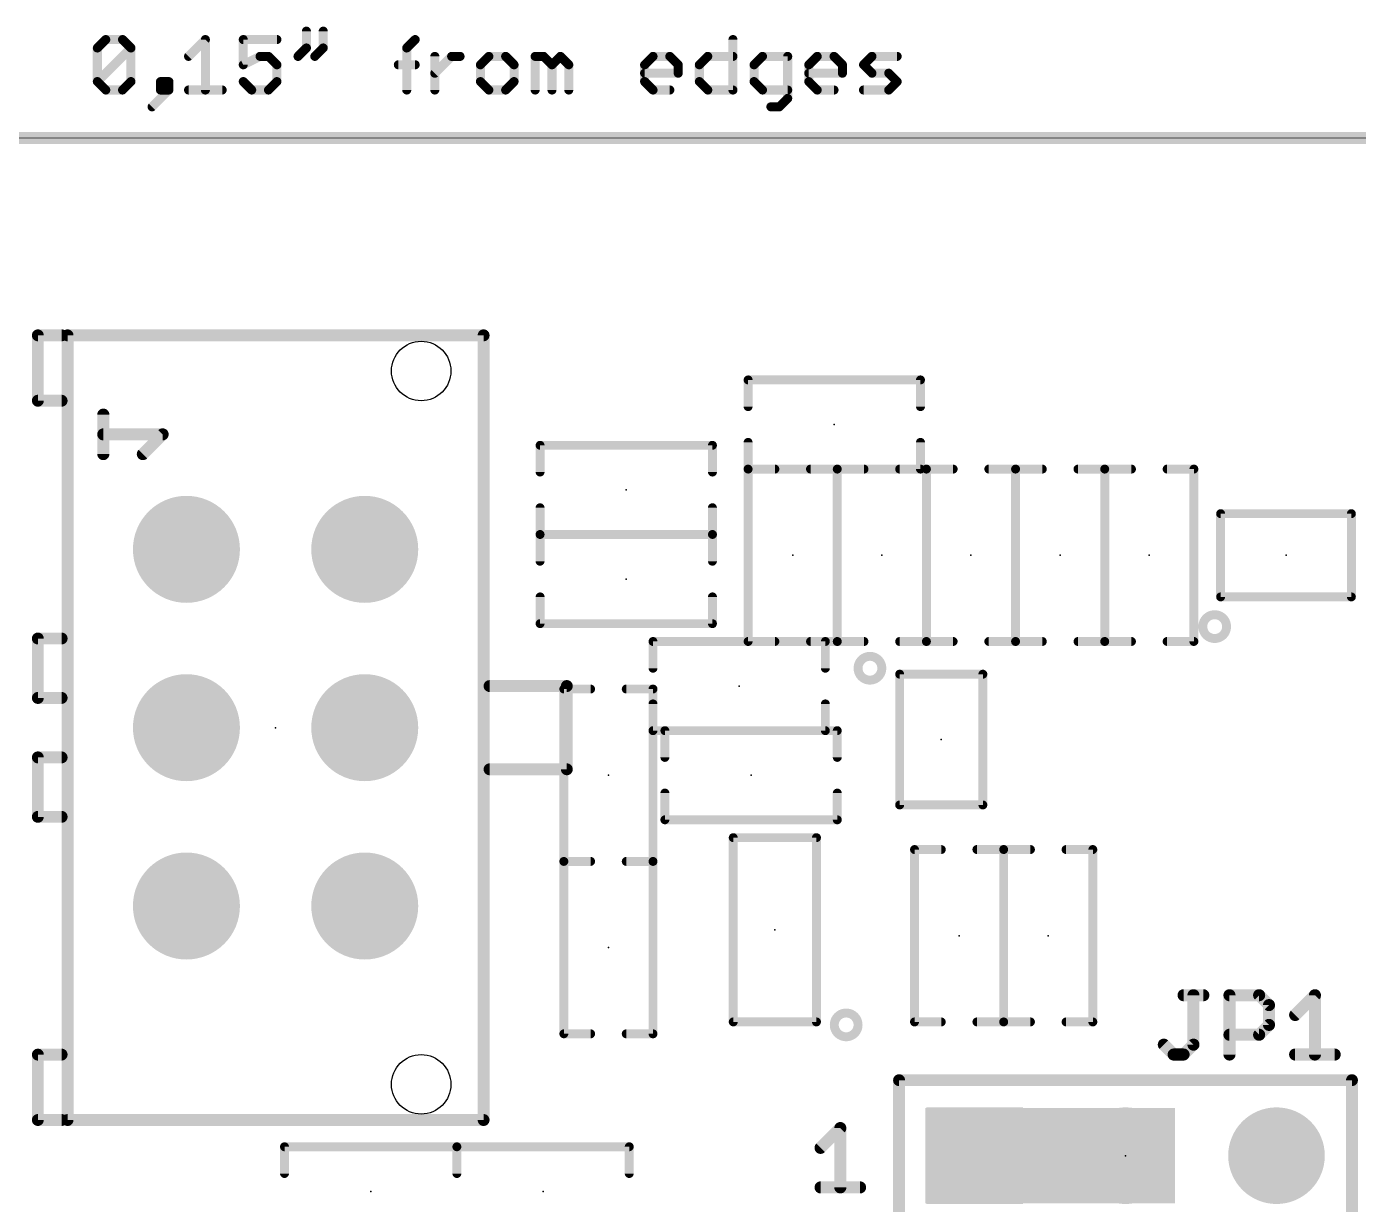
# Model space of a CAD drawing. Extents: x 0 to 89, y 0 to 124.
# Drawn here: x 54.21 to 76.62, y 103.98 to 123.79 of the extents above; entities that cross this region are included whole.
import ezdxf

# ---------------------------------------------------------------- set-up
doc = ezdxf.new("R2010")
doc.units = 0
for name, color, linetype in [('17', 82, 'CONTINUOUS'), ('20', 7, 'CONTINUOUS'), ('21', 253, 'CONTINUOUS'), ('22', 253, 'CONTINUOUS'), ('23', 7, 'CONTINUOUS'), ('24', 7, 'CONTINUOUS')]:
    doc.layers.add(name, color=color, linetype=linetype)

# ---------------------------------------------------------------- blocks, each defined once
blk = doc.blocks.new('ROUNDP')
at = {"const_width": 0.5}
blk.add_lwpolyline([(0, -0.25, 1), (0, 0.25, 1), (0, -0.25)], format="xyb", dxfattribs=at)
blk = doc.blocks.new('RECT')
blk.add_solid([(-0.5, -0.5), (0.5, -0.5), (-0.5, 0.5), (0.5, 0.5)])
blk = doc.blocks.new('SQUAREP')
blk.add_solid([(-0.5, -0.5), (0.5, -0.5), (-0.5, 0.5), (0.5, 0.5)])

msp = doc.modelspace()

# ---------------------------------------------------------------- linework, layer by layer
at = {"layer": '20', "const_width": 0.01}
msp.add_lwpolyline([(88.9, 121.92), (0, 121.92)], dxfattribs=at)
at = {"layer": '20'}
for centre in [(60.85, 118), (60.85, 106)]:
    msp.add_circle(centre, 0.5, dxfattribs=at)
at = {"layer": '21'}
for points, const_width in [([(58.9187, 123.7167), (58.9187, 123.4339)], 0.1524), ([(59.2015, 123.7167), (59.2015, 123.4339)], 0.1524), ([(55.4011, 123.4339), (55.5425, 123.5753)], 0.1524), ([(55.4011, 122.8683), (55.4011, 123.4339)], 0.1524), ([(55.4011, 122.8683), (55.9667, 123.4339)], 0.1524), ([(55.5425, 123.5753), (55.8253, 123.5753)], 0.1524), ([(55.8253, 123.5753), (55.9667, 123.4339)], 0.1524), ([(55.9667, 123.4339), (55.9667, 122.8683)], 0.1524), ([(56.9358, 123.2925), (57.2186, 123.5753)], 0.1524), ([(57.2186, 123.5753), (57.2186, 122.7269)], 0.1524), ([(58.4221, 123.5753), (57.8566, 123.5753)], 0.1524), ([(57.8566, 123.5753), (57.8566, 123.1511)], 0.1524), ([(58.9187, 123.4339), (58.7773, 123.2925)], 0.1524), ([(59.2015, 123.4339), (59.0601, 123.2925)], 0.1524), ([(60.6068, 123.4339), (60.7482, 123.5753)], 0.1524), ([(60.6068, 122.7269), (60.6068, 123.4339)], 0.1524), ([(66.0953, 123.5753), (66.0953, 122.7269)], 0.1524), ([(57.8566, 123.1511), (58.1393, 123.2925)], 0.1524), ([(58.1393, 123.2925), (58.2807, 123.2925)], 0.1524), ([(58.2807, 123.2925), (58.4221, 123.1511)], 0.1524), ([(61.0793, 122.7269), (61.0793, 123.2925)], 0.1524), ([(61.0793, 123.0097), (61.3621, 123.2925)], 0.1524), ([(61.3621, 123.2925), (61.5035, 123.2925)], 0.1524), ([(61.988, 123.2925), (61.8466, 123.1511)], 0.1524), ([(62.2708, 123.2925), (61.988, 123.2925)], 0.1524), ([(62.4122, 123.1511), (62.2708, 123.2925)], 0.1524), ([(62.7674, 122.7269), (62.7674, 123.2925)], 0.1524), ([(62.7674, 123.2925), (62.9088, 123.2925)], 0.1524), ([(62.9088, 123.2925), (63.0502, 123.1511)], 0.1524), ([(63.0502, 123.1511), (63.1916, 123.2925)], 0.1524), ([(63.1916, 123.2925), (63.333, 123.1511)], 0.1524), ([(64.609, 123.1511), (64.7504, 123.2925)], 0.1524), ([(64.7504, 123.2925), (65.0331, 123.2925)], 0.1524), ([(65.0331, 123.2925), (65.1745, 123.1511)], 0.1524), ([(65.5298, 123.1511), (65.6712, 123.2925)], 0.1524), ([(65.6712, 123.2925), (66.0953, 123.2925)], 0.1524), ([(66.5919, 123.2925), (66.4506, 123.1511)], 0.1524), ([(67.0161, 123.2925), (66.5919, 123.2925)], 0.1524), ([(67.0161, 122.5856), (67.0161, 123.2925)], 0.1524), ([(67.3713, 123.1511), (67.5127, 123.2925)], 0.1524), ([(67.5127, 123.2925), (67.7955, 123.2925)], 0.1524), ([(67.7955, 123.2925), (67.9369, 123.1511)], 0.1524), ([(68.2921, 123.1511), (68.4335, 123.2925)], 0.1524), ([(68.4335, 123.2925), (68.8577, 123.2925)], 0.1524), ([(58.4221, 123.1511), (58.4221, 122.8683)], 0.1524), ([(60.4655, 123.1511), (60.7482, 123.1511)], 0.1524), ([(61.8466, 123.1511), (61.8466, 122.8683)], 0.1524), ([(62.4122, 122.8683), (62.4122, 123.1511)], 0.1524), ([(63.0502, 123.1511), (63.0502, 122.7269)], 0.1524), ([(63.333, 123.1511), (63.333, 122.7269)], 0.1524), ([(64.609, 122.8683), (64.609, 123.1511)], 0.1524), ([(65.1745, 123.0097), (64.609, 123.0097)], 0.1524), ([(65.1745, 123.1511), (65.1745, 123.0097)], 0.1524), ([(65.5298, 122.8683), (65.5298, 123.1511)], 0.1524), ([(66.4506, 123.1511), (66.4506, 122.8683)], 0.1524), ([(67.3713, 122.8683), (67.3713, 123.1511)], 0.1524), ([(67.9369, 123.0097), (67.3713, 123.0097)], 0.1524), ([(67.9369, 123.1511), (67.9369, 123.0097)], 0.1524), ([(68.4335, 123.0097), (68.2921, 123.1511)], 0.1524), ([(68.7163, 123.0097), (68.4335, 123.0097)], 0.1524), ([(68.8577, 122.8683), (68.7163, 123.0097)], 0.1524), ([(55.5425, 122.7269), (55.4011, 122.8683)], 0.1524), ([(55.8253, 122.7269), (55.5425, 122.7269)], 0.1524), ([(55.9667, 122.8683), (55.8253, 122.7269)], 0.1524), ([(56.3219, 122.4442), (56.6047, 122.7269)], 0.1524), ([(56.6047, 122.8683), (56.4633, 122.8683)], 0.1524), ([(56.4633, 122.8683), (56.4633, 122.7269)], 0.1524), ([(56.4633, 122.7269), (56.6047, 122.7269)], 0.1524), ([(56.6047, 122.7269), (56.6047, 122.8683)], 0.1524), ([(56.9358, 122.7269), (57.5013, 122.7269)], 0.1524), ([(57.998, 122.7269), (57.8566, 122.8683)], 0.1524), ([(58.2807, 122.7269), (57.998, 122.7269)], 0.1524), ([(58.4221, 122.8683), (58.2807, 122.7269)], 0.1524), ([(61.8466, 122.8683), (61.988, 122.7269)], 0.1524), ([(61.988, 122.7269), (62.2708, 122.7269)], 0.1524), ([(62.2708, 122.7269), (62.4122, 122.8683)], 0.1524), ([(64.7504, 122.7269), (64.609, 122.8683)], 0.1524), ([(65.0331, 122.7269), (64.7504, 122.7269)], 0.1524), ([(65.6712, 122.7269), (65.5298, 122.8683)], 0.1524), ([(66.0953, 122.7269), (65.6712, 122.7269)], 0.1524), ([(66.4506, 122.8683), (66.5919, 122.7269)], 0.1524), ([(66.5919, 122.7269), (67.0161, 122.7269)], 0.1524), ([(67.5127, 122.7269), (67.3713, 122.8683)], 0.1524), ([(67.7955, 122.7269), (67.5127, 122.7269)], 0.1524), ([(68.2921, 122.7269), (68.7163, 122.7269)], 0.1524), ([(68.7163, 122.7269), (68.8577, 122.8683)], 0.1524), ([(66.8747, 122.4442), (67.0161, 122.5856)], 0.1524), ([(66.7333, 122.4442), (66.8747, 122.4442)], 0.1524), ([(88.9, 121.92), (0, 121.92)], 0.2), ([(66.35, 117.4), (66.35, 117.85)], 0.15), ([(66.35, 117.85), (69.25, 117.85)], 0.15), ([(69.25, 117.85), (69.25, 117.4)], 0.15), ([(62.85, 116.3), (62.85, 116.75)], 0.15), ([(62.85, 116.75), (65.75, 116.75)], 0.15), ([(65.75, 116.75), (65.75, 116.3)], 0.15), ([(66.35, 116.35), (66.35, 116.8)], 0.15), ([(69.25, 116.8), (69.25, 116.35)], 0.15), ([(66.35, 113.45), (66.35, 116.35)], 0.15), ([(66.35, 116.35), (66.8, 116.35)], 0.15), ([(69.25, 116.35), (66.35, 116.35)], 0.15), ([(67.4, 116.35), (67.85, 116.35)], 0.15), ([(67.85, 113.45), (67.85, 116.35)], 0.15), ([(67.85, 116.35), (68.3, 116.35)], 0.15), ([(67.85, 116.35), (67.85, 113.45)], 0.15), ([(68.9, 116.35), (69.35, 116.35)], 0.15), ([(69.35, 116.35), (69.35, 113.45)], 0.15), ([(69.35, 113.45), (69.35, 116.35)], 0.15), ([(69.35, 116.35), (69.8, 116.35)], 0.15), ([(70.4, 116.35), (70.85, 116.35)], 0.15), ([(70.85, 116.35), (70.85, 113.45)], 0.15), ([(70.85, 113.45), (70.85, 116.35)], 0.15), ([(70.85, 116.35), (71.3, 116.35)], 0.15), ([(71.9, 116.35), (72.35, 116.35)], 0.15), ([(72.35, 116.35), (72.35, 113.45)], 0.15), ([(72.35, 113.45), (72.35, 116.35)], 0.15), ([(72.35, 116.35), (72.8, 116.35)], 0.15), ([(73.4, 116.35), (73.85, 116.35)], 0.15), ([(73.85, 116.35), (73.85, 113.45)], 0.15), ([(62.85, 115.25), (62.85, 115.7)], 0.15), ([(65.75, 115.7), (65.75, 115.25)], 0.15), ([(74.3, 114.2), (74.3, 115.6)], 0.15), ([(74.3, 115.6), (76.5, 115.6)], 0.15), ([(76.5, 115.6), (76.5, 114.2)], 0.15), ([(62.85, 114.8), (62.85, 115.25)], 0.15), ([(62.85, 115.25), (65.75, 115.25)], 0.15), ([(65.75, 115.25), (62.85, 115.25)], 0.15), ([(65.75, 115.25), (65.75, 114.8)], 0.15), ([(62.85, 113.75), (62.85, 114.2)], 0.15), ([(65.75, 114.2), (65.75, 113.75)], 0.15), ([(76.5, 114.2), (74.3, 114.2)], 0.15), ([(65.75, 113.75), (62.85, 113.75)], 0.15), ([(64.75, 113), (64.75, 113.45)], 0.15), ([(64.75, 113.45), (67.65, 113.45)], 0.15), ([(66.8, 113.45), (66.35, 113.45)], 0.15), ([(67.85, 113.45), (67.4, 113.45)], 0.15), ([(67.65, 113.45), (67.65, 113)], 0.15), ([(68.3, 113.45), (67.85, 113.45)], 0.15), ([(69.35, 113.45), (68.9, 113.45)], 0.15), ([(69.8, 113.45), (69.35, 113.45)], 0.15), ([(70.85, 113.45), (70.4, 113.45)], 0.15), ([(71.3, 113.45), (70.85, 113.45)], 0.15), ([(72.35, 113.45), (71.9, 113.45)], 0.15), ([(72.8, 113.45), (72.35, 113.45)], 0.15), ([(73.85, 113.45), (73.4, 113.45)], 0.15), ([(68.9, 110.7), (68.9, 112.9)], 0.15), ([(68.9, 112.9), (70.3, 112.9)], 0.15), ([(70.3, 112.9), (70.3, 110.7)], 0.15), ([(63.25, 109.75), (63.25, 112.65)], 0.15), ([(63.25, 112.65), (63.7, 112.65)], 0.15), ([(64.3, 112.65), (64.75, 112.65)], 0.15), ([(64.75, 112.65), (64.75, 109.75)], 0.15), ([(64.75, 111.95), (64.75, 112.4)], 0.15), ([(67.65, 112.4), (67.65, 111.95)], 0.15), ([(67.65, 111.95), (64.75, 111.95)], 0.15), ([(64.95, 111.5), (64.95, 111.95)], 0.15), ([(64.95, 111.95), (67.85, 111.95)], 0.15), ([(67.85, 111.95), (67.85, 111.5)], 0.15), ([(64.95, 110.45), (64.95, 110.9)], 0.15), ([(67.85, 110.9), (67.85, 110.45)], 0.15), ([(70.3, 110.7), (68.9, 110.7)], 0.15), ([(67.85, 110.45), (64.95, 110.45)], 0.15), ([(66.1, 107.05), (66.1, 110.15)], 0.15), ([(66.1, 110.15), (67.5, 110.15)], 0.15), ([(67.5, 110.15), (67.5, 107.05)], 0.15), ([(69.15, 107.05), (69.15, 109.95)], 0.15), ([(69.15, 109.95), (69.6, 109.95)], 0.15), ([(70.2, 109.95), (70.65, 109.95)], 0.15), ([(70.65, 107.05), (70.65, 109.95)], 0.15), ([(70.65, 109.95), (71.1, 109.95)], 0.15), ([(70.65, 109.95), (70.65, 107.05)], 0.15), ([(71.7, 109.95), (72.15, 109.95)], 0.15), ([(72.15, 109.95), (72.15, 107.05)], 0.15), ([(63.7, 109.75), (63.25, 109.75)], 0.15), ([(63.25, 106.85), (63.25, 109.75)], 0.15), ([(63.25, 109.75), (63.7, 109.75)], 0.15), ([(64.75, 109.75), (64.3, 109.75)], 0.15), ([(64.3, 109.75), (64.75, 109.75)], 0.15), ([(64.75, 109.75), (64.75, 106.85)], 0.15), ([(73.6767, 107.4993), (74.0093, 107.4993)], 0.2032), ([(73.843, 106.6679), (73.843, 107.4993)], 0.2032), ([(74.4491, 106.5016), (74.4491, 107.4993)], 0.2032), ([(74.4491, 107.4993), (74.948, 107.4993)], 0.2032), ([(74.948, 107.4993), (75.1142, 107.333)], 0.2032), ([(75.5541, 107.1667), (75.8866, 107.4993)], 0.2032), ([(75.8866, 107.4993), (75.8866, 106.5016)], 0.2032), ([(75.1142, 107.333), (75.1142, 107.0004)], 0.2032), ([(67.5, 107.05), (66.1, 107.05)], 0.15), ([(69.6, 107.05), (69.15, 107.05)], 0.15), ([(70.65, 107.05), (70.2, 107.05)], 0.15), ([(71.1, 107.05), (70.65, 107.05)], 0.15), ([(72.15, 107.05), (71.7, 107.05)], 0.15), ([(75.1142, 107.0004), (74.948, 106.8342)], 0.2032), ([(63.7, 106.85), (63.25, 106.85)], 0.15), ([(64.75, 106.85), (64.3, 106.85)], 0.15), ([(74.948, 106.8342), (74.4491, 106.8342)], 0.2032), ([(73.3442, 106.6679), (73.5105, 106.5016)], 0.2032), ([(73.6767, 106.5016), (73.843, 106.6679)], 0.2032), ([(73.5105, 106.5016), (73.6767, 106.5016)], 0.2032), ([(75.5541, 106.5016), (76.2192, 106.5016)], 0.2032), ([(68.89, 106.07), (76.51, 106.07)], 0.2), ([(68.89, 103.53), (68.89, 106.07)], 0.2), ([(76.51, 106.07), (76.51, 103.53)], 0.2), ([(67.5692, 104.9317), (67.9017, 105.2643)], 0.2032), ([(67.9017, 105.2643), (67.9017, 104.2666)], 0.2032), ([(58.55, 104.5), (58.55, 104.95)], 0.15), ([(58.55, 104.95), (61.45, 104.95)], 0.15), ([(61.45, 104.95), (61.45, 104.5)], 0.15), ([(61.45, 104.5), (61.45, 104.95)], 0.15), ([(61.45, 104.95), (64.35, 104.95)], 0.15), ([(64.35, 104.95), (64.35, 104.5)], 0.15), ([(67.5692, 104.2666), (68.2343, 104.2666)], 0.2032)]:
    msp.add_lwpolyline(points, dxfattribs=dict(at, const_width=const_width))
for points, const_width in [([(58.9568, 123.7167, 1), (58.8806, 123.7167)], 0.0762), ([(59.2396, 123.7167, 1), (59.1634, 123.7167)], 0.0762), ([(55.4392, 123.4339, 1), (55.363, 123.4339)], 0.0762), ([(55.3742, 123.4608, 1), (55.4281, 123.4069)], 0.0762), ([(55.5425, 123.6134, 1), (55.5425, 123.5372)], 0.0762), ([(55.5695, 123.5483, 1), (55.5156, 123.6022)], 0.0762), ([(55.8522, 123.6022, 1), (55.7984, 123.5483)], 0.0762), ([(55.8253, 123.5372, 1), (55.8253, 123.6134)], 0.0762), ([(56.0048, 123.4339, 1), (55.9286, 123.4339)], 0.0762), ([(55.9936, 123.4069, 1), (55.9397, 123.4608)], 0.0762), ([(55.9397, 123.4069, 1), (55.9936, 123.4608)], 0.0762), ([(57.2567, 123.5753, 1), (57.1805, 123.5753)], 0.0762), ([(57.2455, 123.5483, 1), (57.1916, 123.6022)], 0.0762), ([(57.8566, 123.6134, 1), (57.8566, 123.5372)], 0.0762), ([(57.8947, 123.5753, 1), (57.8185, 123.5753)], 0.0762), ([(58.4221, 123.5372, 1), (58.4221, 123.6134)], 0.0762), ([(58.8806, 123.4339, 1), (58.9568, 123.4339)], 0.0762), ([(58.9457, 123.4069, 1), (58.8918, 123.4608)], 0.0762), ([(59.1634, 123.4339, 1), (59.2396, 123.4339)], 0.0762), ([(59.2285, 123.4069, 1), (59.1746, 123.4608)], 0.0762), ([(60.6449, 123.4339, 1), (60.5687, 123.4339)], 0.0762), ([(60.5799, 123.4608, 1), (60.6338, 123.4069)], 0.0762), ([(60.7752, 123.5483, 1), (60.7213, 123.6022)], 0.0762), ([(66.1334, 123.5753, 1), (66.0572, 123.5753)], 0.0762), ([(56.9088, 123.3194, 1), (56.9627, 123.2655)], 0.0762), ([(58.1393, 123.3306, 1), (58.1393, 123.2544)], 0.0762), ([(58.1564, 123.2584, 1), (58.1223, 123.3266)], 0.0762), ([(58.3077, 123.3194, 1), (58.2538, 123.2655)], 0.0762), ([(58.2807, 123.2544, 1), (58.2807, 123.3306)], 0.0762), ([(58.7504, 123.3194, 1), (58.8043, 123.2655)], 0.0762), ([(59.0332, 123.3194, 1), (59.0871, 123.2655)], 0.0762), ([(61.1174, 123.2925, 1), (61.0412, 123.2925)], 0.0762), ([(61.3621, 123.3306, 1), (61.3621, 123.2544)], 0.0762), ([(61.389, 123.2655, 1), (61.3351, 123.3194)], 0.0762), ([(61.5035, 123.2544, 1), (61.5035, 123.3306)], 0.0762), ([(61.988, 123.3306, 1), (61.988, 123.2544)], 0.0762), ([(62.015, 123.2655, 1), (61.9611, 123.3194)], 0.0762), ([(62.2977, 123.3194, 1), (62.2439, 123.2655)], 0.0762), ([(62.2708, 123.2544, 1), (62.2708, 123.3306)], 0.0762), ([(62.8055, 123.2925, 1), (62.7293, 123.2925)], 0.0762), ([(62.7674, 123.3306, 1), (62.7674, 123.2544)], 0.0762), ([(62.9357, 123.3194, 1), (62.8819, 123.2655)], 0.0762), ([(62.9088, 123.2544, 1), (62.9088, 123.3306)], 0.0762), ([(63.2185, 123.3194, 1), (63.1646, 123.2655)], 0.0762), ([(63.2185, 123.2655, 1), (63.1646, 123.3194)], 0.0762), ([(64.7504, 123.3306, 1), (64.7504, 123.2544)], 0.0762), ([(64.7773, 123.2655, 1), (64.7234, 123.3194)], 0.0762), ([(65.0601, 123.3194, 1), (65.0062, 123.2655)], 0.0762), ([(65.0331, 123.2544, 1), (65.0331, 123.3306)], 0.0762), ([(65.6712, 123.3306, 1), (65.6712, 123.2544)], 0.0762), ([(65.6981, 123.2655, 1), (65.6442, 123.3194)], 0.0762), ([(66.0953, 123.2544, 1), (66.0953, 123.3306)], 0.0762), ([(66.5919, 123.3306, 1), (66.5919, 123.2544)], 0.0762), ([(66.6189, 123.2655, 1), (66.565, 123.3194)], 0.0762), ([(67.0542, 123.2925, 1), (66.978, 123.2925)], 0.0762), ([(67.0161, 123.2544, 1), (67.0161, 123.3306)], 0.0762), ([(67.5127, 123.3306, 1), (67.5127, 123.2544)], 0.0762), ([(67.5397, 123.2655, 1), (67.4858, 123.3194)], 0.0762), ([(67.8224, 123.3194, 1), (67.7686, 123.2655)], 0.0762), ([(67.7955, 123.2544, 1), (67.7955, 123.3306)], 0.0762), ([(68.4335, 123.3306, 1), (68.4335, 123.2544)], 0.0762), ([(68.4605, 123.2655, 1), (68.4066, 123.3194)], 0.0762), ([(68.8577, 123.2544, 1), (68.8577, 123.3306)], 0.0762), ([(57.8395, 123.1852, 1), (57.8736, 123.117)], 0.0762), ([(57.8185, 123.1511, 1), (57.8947, 123.1511)], 0.0762), ([(58.4602, 123.1511, 1), (58.384, 123.1511)], 0.0762), ([(58.3952, 123.1242, 1), (58.4491, 123.178)], 0.0762), ([(60.4655, 123.1892, 1), (60.4655, 123.113)], 0.0762), ([(60.7482, 123.113, 1), (60.7482, 123.1892)], 0.0762), ([(61.0524, 123.0367, 1), (61.1063, 122.9828)], 0.0762), ([(61.8847, 123.1511, 1), (61.8085, 123.1511)], 0.0762), ([(61.8197, 123.178, 1), (61.8736, 123.1242)], 0.0762), ([(62.4503, 123.1511, 1), (62.3741, 123.1511)], 0.0762), ([(62.3852, 123.1242, 1), (62.4391, 123.178)], 0.0762), ([(63.0883, 123.1511, 1), (63.0121, 123.1511)], 0.0762), ([(63.0232, 123.178, 1), (63.0771, 123.1242)], 0.0762), ([(63.0232, 123.1242, 1), (63.0771, 123.178)], 0.0762), ([(63.3711, 123.1511, 1), (63.2949, 123.1511)], 0.0762), ([(63.306, 123.1242, 1), (63.3599, 123.178)], 0.0762), ([(64.6471, 123.1511, 1), (64.5709, 123.1511)], 0.0762), ([(64.582, 123.178, 1), (64.6359, 123.1242)], 0.0762), ([(64.609, 123.0478, 1), (64.609, 122.9716)], 0.0762), ([(65.2126, 123.1511, 1), (65.1364, 123.1511)], 0.0762), ([(65.1364, 123.0097, 1), (65.2126, 123.0097)], 0.0762), ([(65.1476, 123.1242, 1), (65.2015, 123.178)], 0.0762), ([(65.1745, 122.9716, 1), (65.1745, 123.0478)], 0.0762), ([(65.5679, 123.1511, 1), (65.4917, 123.1511)], 0.0762), ([(65.5028, 123.178, 1), (65.5567, 123.1242)], 0.0762), ([(66.4887, 123.1511, 1), (66.4125, 123.1511)], 0.0762), ([(66.4236, 123.178, 1), (66.4775, 123.1242)], 0.0762), ([(67.4094, 123.1511, 1), (67.3332, 123.1511)], 0.0762), ([(67.3713, 123.0478, 1), (67.3713, 122.9716)], 0.0762), ([(67.3444, 123.178, 1), (67.3983, 123.1242)], 0.0762), ([(67.975, 123.1511, 1), (67.8988, 123.1511)], 0.0762), ([(67.8988, 123.0097, 1), (67.975, 123.0097)], 0.0762), ([(67.9099, 123.1242, 1), (67.9638, 123.178)], 0.0762), ([(67.9369, 122.9716, 1), (67.9369, 123.0478)], 0.0762), ([(68.3191, 123.178, 1), (68.2652, 123.1242)], 0.0762), ([(68.2652, 123.178, 1), (68.3191, 123.1242)], 0.0762), ([(68.4335, 123.0478, 1), (68.4335, 122.9716)], 0.0762), ([(68.4066, 122.9828, 1), (68.4605, 123.0367)], 0.0762), ([(68.7432, 123.0367, 1), (68.6893, 122.9828)], 0.0762), ([(68.7163, 122.9716, 1), (68.7163, 123.0478)], 0.0762), ([(55.4281, 122.8953, 1), (55.3742, 122.8414)], 0.0762), ([(55.3742, 122.8953, 1), (55.4281, 122.8414)], 0.0762), ([(55.363, 122.8683, 1), (55.4392, 122.8683)], 0.0762), ([(55.5425, 122.765, 1), (55.5425, 122.6888)], 0.0762), ([(55.5156, 122.7, 1), (55.5695, 122.7539)], 0.0762), ([(55.7984, 122.7539, 1), (55.8522, 122.7)], 0.0762), ([(55.8253, 122.6888, 1), (55.8253, 122.765)], 0.0762), ([(55.9286, 122.8683, 1), (56.0048, 122.8683)], 0.0762), ([(55.9936, 122.8414, 1), (55.9397, 122.8953)], 0.0762), ([(56.4633, 122.9064, 1), (56.4633, 122.8302)], 0.0762), ([(56.5014, 122.8683, 1), (56.4252, 122.8683)], 0.0762), ([(56.4633, 122.765, 1), (56.4633, 122.6888)], 0.0762), ([(56.6428, 122.8683, 1), (56.5666, 122.8683)], 0.0762), ([(56.6316, 122.7, 1), (56.5778, 122.7539)], 0.0762), ([(56.6047, 122.8302, 1), (56.6047, 122.9064)], 0.0762), ([(56.6047, 122.6888, 1), (56.6047, 122.765)], 0.0762), ([(56.9358, 122.765, 1), (56.9358, 122.6888)], 0.0762), ([(57.5013, 122.6888, 1), (57.5013, 122.765)], 0.0762), ([(57.8835, 122.8953, 1), (57.8296, 122.8414)], 0.0762), ([(57.998, 122.765, 1), (57.998, 122.6888)], 0.0762), ([(57.971, 122.7, 1), (58.0249, 122.7539)], 0.0762), ([(58.2538, 122.7539, 1), (58.3077, 122.7)], 0.0762), ([(58.2807, 122.6888, 1), (58.2807, 122.765)], 0.0762), ([(58.384, 122.8683, 1), (58.4602, 122.8683)], 0.0762), ([(58.4491, 122.8414, 1), (58.3952, 122.8953)], 0.0762), ([(61.8736, 122.8953, 1), (61.8197, 122.8414)], 0.0762), ([(61.8085, 122.8683, 1), (61.8847, 122.8683)], 0.0762), ([(61.988, 122.765, 1), (61.988, 122.6888)], 0.0762), ([(61.9611, 122.7, 1), (62.015, 122.7539)], 0.0762), ([(62.2439, 122.7539, 1), (62.2977, 122.7)], 0.0762), ([(62.2708, 122.6888, 1), (62.2708, 122.765)], 0.0762), ([(62.3741, 122.8683, 1), (62.4503, 122.8683)], 0.0762), ([(62.4391, 122.8414, 1), (62.3852, 122.8953)], 0.0762), ([(64.6359, 122.8953, 1), (64.582, 122.8414)], 0.0762), ([(64.5709, 122.8683, 1), (64.6471, 122.8683)], 0.0762), ([(64.7504, 122.765, 1), (64.7504, 122.6888)], 0.0762), ([(64.7234, 122.7, 1), (64.7773, 122.7539)], 0.0762), ([(65.0331, 122.6888, 1), (65.0331, 122.765)], 0.0762), ([(65.5567, 122.8953, 1), (65.5028, 122.8414)], 0.0762), ([(65.4917, 122.8683, 1), (65.5679, 122.8683)], 0.0762), ([(65.6712, 122.765, 1), (65.6712, 122.6888)], 0.0762), ([(65.6442, 122.7, 1), (65.6981, 122.7539)], 0.0762), ([(66.0953, 122.6888, 1), (66.0953, 122.765)], 0.0762), ([(66.4775, 122.8953, 1), (66.4236, 122.8414)], 0.0762), ([(66.4125, 122.8683, 1), (66.4887, 122.8683)], 0.0762), ([(66.5919, 122.765, 1), (66.5919, 122.6888)], 0.0762), ([(66.565, 122.7, 1), (66.6189, 122.7539)], 0.0762), ([(67.0161, 122.6888, 1), (67.0161, 122.765)], 0.0762), ([(67.3983, 122.8953, 1), (67.3444, 122.8414)], 0.0762), ([(67.3332, 122.8683, 1), (67.4094, 122.8683)], 0.0762), ([(67.5127, 122.765, 1), (67.5127, 122.6888)], 0.0762), ([(67.4858, 122.7, 1), (67.5397, 122.7539)], 0.0762), ([(67.7955, 122.6888, 1), (67.7955, 122.765)], 0.0762), ([(68.2921, 122.765, 1), (68.2921, 122.6888)], 0.0762), ([(68.6893, 122.7539, 1), (68.7432, 122.7)], 0.0762), ([(68.7163, 122.6888, 1), (68.7163, 122.765)], 0.0762), ([(68.8846, 122.8414, 1), (68.8307, 122.8953)], 0.0762), ([(68.8307, 122.8414, 1), (68.8846, 122.8953)], 0.0762), ([(56.4252, 122.7269, 1), (56.5014, 122.7269)], 0.0762), ([(56.5666, 122.7269, 1), (56.6428, 122.7269)], 0.0762), ([(57.1805, 122.7269, 1), (57.2567, 122.7269)], 0.0762), ([(60.5687, 122.7269, 1), (60.6449, 122.7269)], 0.0762), ([(61.0412, 122.7269, 1), (61.1174, 122.7269)], 0.0762), ([(62.7293, 122.7269, 1), (62.8055, 122.7269)], 0.0762), ([(63.0121, 122.7269, 1), (63.0883, 122.7269)], 0.0762), ([(63.2949, 122.7269, 1), (63.3711, 122.7269)], 0.0762), ([(66.0572, 122.7269, 1), (66.1334, 122.7269)], 0.0762), ([(66.978, 122.5856, 1), (67.0542, 122.5856)], 0.0762), ([(67.043, 122.5586, 1), (66.9892, 122.6125)], 0.0762), ([(56.295, 122.4711, 1), (56.3489, 122.4172)], 0.0762), ([(66.7333, 122.4823, 1), (66.7333, 122.4061)], 0.0762), ([(66.8478, 122.4711, 1), (66.9017, 122.4172)], 0.0762), ([(66.8747, 122.4061, 1), (66.8747, 122.4823)], 0.0762), ([(66.3875, 117.85, 1), (66.3125, 117.85)], 0.075), ([(66.35, 117.8875, 1), (66.35, 117.8125)], 0.075), ([(69.2875, 117.85, 1), (69.2125, 117.85)], 0.075), ([(69.25, 117.8125, 1), (69.25, 117.8875)], 0.075), ([(66.3125, 117.4, 1), (66.3875, 117.4)], 0.075), ([(69.2125, 117.4, 1), (69.2875, 117.4)], 0.075), ([(62.8875, 116.75, 1), (62.8125, 116.75)], 0.075), ([(62.85, 116.7875, 1), (62.85, 116.7125)], 0.075), ([(65.7875, 116.75, 1), (65.7125, 116.75)], 0.075), ([(65.75, 116.7125, 1), (65.75, 116.7875)], 0.075), ([(66.3875, 116.8, 1), (66.3125, 116.8)], 0.075), ([(69.2875, 116.8, 1), (69.2125, 116.8)], 0.075), ([(62.8125, 116.3, 1), (62.8875, 116.3)], 0.075), ([(65.7125, 116.3, 1), (65.7875, 116.3)], 0.075), ([(66.3875, 116.35, 1), (66.3125, 116.35)], 0.075), ([(66.35, 116.3875, 1), (66.35, 116.3125)], 0.075), ([(66.35, 116.3875, 1), (66.35, 116.3125)], 0.075), ([(66.3125, 116.35, 1), (66.3875, 116.35)], 0.075), ([(66.8, 116.3125, 1), (66.8, 116.3875)], 0.075), ([(67.4, 116.3875, 1), (67.4, 116.3125)], 0.075), ([(67.8875, 116.35, 1), (67.8125, 116.35)], 0.075), ([(67.85, 116.3875, 1), (67.85, 116.3125)], 0.075), ([(67.8875, 116.35, 1), (67.8125, 116.35)], 0.075), ([(67.85, 116.3125, 1), (67.85, 116.3875)], 0.075), ([(68.3, 116.3125, 1), (68.3, 116.3875)], 0.075), ([(68.9, 116.3875, 1), (68.9, 116.3125)], 0.075), ([(69.2125, 116.35, 1), (69.2875, 116.35)], 0.075), ([(69.25, 116.3125, 1), (69.25, 116.3875)], 0.075), ([(69.3875, 116.35, 1), (69.3125, 116.35)], 0.075), ([(69.3875, 116.35, 1), (69.3125, 116.35)], 0.075), ([(69.35, 116.3875, 1), (69.35, 116.3125)], 0.075), ([(69.35, 116.3125, 1), (69.35, 116.3875)], 0.075), ([(69.8, 116.3125, 1), (69.8, 116.3875)], 0.075), ([(70.4, 116.3875, 1), (70.4, 116.3125)], 0.075), ([(70.8875, 116.35, 1), (70.8125, 116.35)], 0.075), ([(70.8875, 116.35, 1), (70.8125, 116.35)], 0.075), ([(70.85, 116.3875, 1), (70.85, 116.3125)], 0.075), ([(70.85, 116.3125, 1), (70.85, 116.3875)], 0.075), ([(71.3, 116.3125, 1), (71.3, 116.3875)], 0.075), ([(71.9, 116.3875, 1), (71.9, 116.3125)], 0.075), ([(72.3875, 116.35, 1), (72.3125, 116.35)], 0.075), ([(72.3875, 116.35, 1), (72.3125, 116.35)], 0.075), ([(72.35, 116.3875, 1), (72.35, 116.3125)], 0.075), ([(72.35, 116.3125, 1), (72.35, 116.3875)], 0.075), ([(72.8, 116.3125, 1), (72.8, 116.3875)], 0.075), ([(73.4, 116.3875, 1), (73.4, 116.3125)], 0.075), ([(73.8875, 116.35, 1), (73.8125, 116.35)], 0.075), ([(73.85, 116.3125, 1), (73.85, 116.3875)], 0.075), ([(62.8875, 115.7, 1), (62.8125, 115.7)], 0.075), ([(65.7875, 115.7, 1), (65.7125, 115.7)], 0.075), ([(74.3375, 115.6, 1), (74.2625, 115.6)], 0.075), ([(74.3, 115.6375, 1), (74.3, 115.5625)], 0.075), ([(76.5375, 115.6, 1), (76.4625, 115.6)], 0.075), ([(76.5, 115.5625, 1), (76.5, 115.6375)], 0.075), ([(62.8875, 115.25, 1), (62.8125, 115.25)], 0.075), ([(62.85, 115.2875, 1), (62.85, 115.2125)], 0.075), ([(62.85, 115.2875, 1), (62.85, 115.2125)], 0.075), ([(62.8125, 115.25, 1), (62.8875, 115.25)], 0.075), ([(65.7875, 115.25, 1), (65.7125, 115.25)], 0.075), ([(65.7125, 115.25, 1), (65.7875, 115.25)], 0.075), ([(65.75, 115.2125, 1), (65.75, 115.2875)], 0.075), ([(65.75, 115.2125, 1), (65.75, 115.2875)], 0.075), ([(62.8125, 114.8, 1), (62.8875, 114.8)], 0.075), ([(65.7125, 114.8, 1), (65.7875, 114.8)], 0.075), ([(62.8875, 114.2, 1), (62.8125, 114.2)], 0.075), ([(65.7875, 114.2, 1), (65.7125, 114.2)], 0.075), ([(74.3, 114.2375, 1), (74.3, 114.1625)], 0.075), ([(76.5, 114.1625, 1), (76.5, 114.2375)], 0.075), ([(74.2625, 114.2, 1), (74.3375, 114.2)], 0.075), ([(76.4625, 114.2, 1), (76.5375, 114.2)], 0.075), ([(62.85, 113.7875, 1), (62.85, 113.7125)], 0.075), ([(65.75, 113.7125, 1), (65.75, 113.7875)], 0.075), ([(74.2, 113.5, 1), (74.2, 113.9, 1), (74.2, 113.5)], 0.15), ([(62.8125, 113.75, 1), (62.8875, 113.75)], 0.075), ([(65.7125, 113.75, 1), (65.7875, 113.75)], 0.075), ([(64.7875, 113.45, 1), (64.7125, 113.45)], 0.075), ([(64.75, 113.4875, 1), (64.75, 113.4125)], 0.075), ([(66.35, 113.4875, 1), (66.35, 113.4125)], 0.075), ([(66.3125, 113.45, 1), (66.3875, 113.45)], 0.075), ([(66.8, 113.4125, 1), (66.8, 113.4875)], 0.075), ([(67.4, 113.4875, 1), (67.4, 113.4125)], 0.075), ([(67.6875, 113.45, 1), (67.6125, 113.45)], 0.075), ([(67.65, 113.4125, 1), (67.65, 113.4875)], 0.075), ([(67.85, 113.4875, 1), (67.85, 113.4125)], 0.075), ([(67.8125, 113.45, 1), (67.8875, 113.45)], 0.075), ([(67.8125, 113.45, 1), (67.8875, 113.45)], 0.075), ([(67.85, 113.4125, 1), (67.85, 113.4875)], 0.075), ([(68.3, 113.4125, 1), (68.3, 113.4875)], 0.075), ([(68.9, 113.4875, 1), (68.9, 113.4125)], 0.075), ([(69.35, 113.4875, 1), (69.35, 113.4125)], 0.075), ([(69.3125, 113.45, 1), (69.3875, 113.45)], 0.075), ([(69.3125, 113.45, 1), (69.3875, 113.45)], 0.075), ([(69.35, 113.4125, 1), (69.35, 113.4875)], 0.075), ([(69.8, 113.4125, 1), (69.8, 113.4875)], 0.075), ([(70.4, 113.4875, 1), (70.4, 113.4125)], 0.075), ([(70.85, 113.4875, 1), (70.85, 113.4125)], 0.075), ([(70.8125, 113.45, 1), (70.8875, 113.45)], 0.075), ([(70.8125, 113.45, 1), (70.8875, 113.45)], 0.075), ([(70.85, 113.4125, 1), (70.85, 113.4875)], 0.075), ([(71.3, 113.4125, 1), (71.3, 113.4875)], 0.075), ([(71.9, 113.4875, 1), (71.9, 113.4125)], 0.075), ([(72.35, 113.4875, 1), (72.35, 113.4125)], 0.075), ([(72.3125, 113.45, 1), (72.3875, 113.45)], 0.075), ([(72.3125, 113.45, 1), (72.3875, 113.45)], 0.075), ([(72.35, 113.4125, 1), (72.35, 113.4875)], 0.075), ([(72.8, 113.4125, 1), (72.8, 113.4875)], 0.075), ([(73.4, 113.4875, 1), (73.4, 113.4125)], 0.075), ([(73.8125, 113.45, 1), (73.8875, 113.45)], 0.075), ([(73.85, 113.4125, 1), (73.85, 113.4875)], 0.075), ([(68.4, 112.8, 1), (68.4, 113.2, 1), (68.4, 112.8)], 0.15), ([(64.7125, 113, 1), (64.7875, 113)], 0.075), ([(67.6125, 113, 1), (67.6875, 113)], 0.075), ([(68.9375, 112.9, 1), (68.8625, 112.9)], 0.075), ([(68.9, 112.9375, 1), (68.9, 112.8625)], 0.075), ([(70.3375, 112.9, 1), (70.2625, 112.9)], 0.075), ([(70.3, 112.8625, 1), (70.3, 112.9375)], 0.075), ([(63.2875, 112.65, 1), (63.2125, 112.65)], 0.075), ([(63.25, 112.6875, 1), (63.25, 112.6125)], 0.075), ([(63.7, 112.6125, 1), (63.7, 112.6875)], 0.075), ([(64.3, 112.6875, 1), (64.3, 112.6125)], 0.075), ([(64.7875, 112.65, 1), (64.7125, 112.65)], 0.075), ([(64.75, 112.6125, 1), (64.75, 112.6875)], 0.075), ([(64.7875, 112.4, 1), (64.7125, 112.4)], 0.075), ([(67.6875, 112.4, 1), (67.6125, 112.4)], 0.075), ([(64.75, 111.9875, 1), (64.75, 111.9125)], 0.075), ([(64.7125, 111.95, 1), (64.7875, 111.95)], 0.075), ([(64.9875, 111.95, 1), (64.9125, 111.95)], 0.075), ([(64.95, 111.9875, 1), (64.95, 111.9125)], 0.075), ([(67.6125, 111.95, 1), (67.6875, 111.95)], 0.075), ([(67.65, 111.9125, 1), (67.65, 111.9875)], 0.075), ([(67.8875, 111.95, 1), (67.8125, 111.95)], 0.075), ([(67.85, 111.9125, 1), (67.85, 111.9875)], 0.075), ([(64.9125, 111.5, 1), (64.9875, 111.5)], 0.075), ([(67.8125, 111.5, 1), (67.8875, 111.5)], 0.075), ([(64.9875, 110.9, 1), (64.9125, 110.9)], 0.075), ([(67.8875, 110.9, 1), (67.8125, 110.9)], 0.075), ([(68.9, 110.7375, 1), (68.9, 110.6625)], 0.075), ([(68.8625, 110.7, 1), (68.9375, 110.7)], 0.075), ([(70.2625, 110.7, 1), (70.3375, 110.7)], 0.075), ([(70.3, 110.6625, 1), (70.3, 110.7375)], 0.075), ([(64.95, 110.4875, 1), (64.95, 110.4125)], 0.075), ([(64.9125, 110.45, 1), (64.9875, 110.45)], 0.075), ([(67.8125, 110.45, 1), (67.8875, 110.45)], 0.075), ([(67.85, 110.4125, 1), (67.85, 110.4875)], 0.075), ([(66.1375, 110.15, 1), (66.0625, 110.15)], 0.075), ([(66.1, 110.1875, 1), (66.1, 110.1125)], 0.075), ([(67.5375, 110.15, 1), (67.4625, 110.15)], 0.075), ([(67.5, 110.1125, 1), (67.5, 110.1875)], 0.075), ([(69.1875, 109.95, 1), (69.1125, 109.95)], 0.075), ([(69.15, 109.9875, 1), (69.15, 109.9125)], 0.075), ([(69.6, 109.9125, 1), (69.6, 109.9875)], 0.075), ([(70.2, 109.9875, 1), (70.2, 109.9125)], 0.075), ([(70.6875, 109.95, 1), (70.6125, 109.95)], 0.075), ([(70.65, 109.9875, 1), (70.65, 109.9125)], 0.075), ([(70.6875, 109.95, 1), (70.6125, 109.95)], 0.075), ([(70.65, 109.9125, 1), (70.65, 109.9875)], 0.075), ([(71.1, 109.9125, 1), (71.1, 109.9875)], 0.075), ([(71.7, 109.9875, 1), (71.7, 109.9125)], 0.075), ([(72.1875, 109.95, 1), (72.1125, 109.95)], 0.075), ([(72.15, 109.9125, 1), (72.15, 109.9875)], 0.075), ([(63.25, 109.7875, 1), (63.25, 109.7125)], 0.075), ([(63.2875, 109.75, 1), (63.2125, 109.75)], 0.075), ([(63.25, 109.7875, 1), (63.25, 109.7125)], 0.075), ([(63.7, 109.7125, 1), (63.7, 109.7875)], 0.075), ([(63.7, 109.7125, 1), (63.7, 109.7875)], 0.075), ([(64.3, 109.7875, 1), (64.3, 109.7125)], 0.075), ([(64.3, 109.7875, 1), (64.3, 109.7125)], 0.075), ([(64.7875, 109.75, 1), (64.7125, 109.75)], 0.075), ([(64.75, 109.7125, 1), (64.75, 109.7875)], 0.075), ([(64.75, 109.7125, 1), (64.75, 109.7875)], 0.075), ([(63.2125, 109.75, 1), (63.2875, 109.75)], 0.075), ([(64.7125, 109.75, 1), (64.7875, 109.75)], 0.075), ([(73.6767, 107.55, 1), (73.6767, 107.4485)], 0.1016), ([(73.8938, 107.4993, 1), (73.7922, 107.4993)], 0.1016), ([(74.0093, 107.4485, 1), (74.0093, 107.55)], 0.1016), ([(74.4999, 107.4993, 1), (74.3983, 107.4993)], 0.1016), ([(74.4491, 107.55, 1), (74.4491, 107.4485)], 0.1016), ([(74.9839, 107.5352, 1), (74.912, 107.4633)], 0.1016), ([(74.948, 107.4485, 1), (74.948, 107.55)], 0.1016), ([(75.9374, 107.4993, 1), (75.8358, 107.4993)], 0.1016), ([(75.9225, 107.4633, 1), (75.8507, 107.5352)], 0.1016), ([(75.165, 107.333, 1), (75.0634, 107.333)], 0.1016), ([(75.0783, 107.2971, 1), (75.1501, 107.3689)], 0.1016), ([(66.1, 107.0875, 1), (66.1, 107.0125)], 0.075), ([(67.5, 107.0125, 1), (67.5, 107.0875)], 0.075), ([(68, 106.8, 1), (68, 107.2, 1), (68, 106.8)], 0.15), ([(69.15, 107.0875, 1), (69.15, 107.0125)], 0.075), ([(69.6, 107.0125, 1), (69.6, 107.0875)], 0.075), ([(70.2, 107.0875, 1), (70.2, 107.0125)], 0.075), ([(70.65, 107.0875, 1), (70.65, 107.0125)], 0.075), ([(70.65, 107.0125, 1), (70.65, 107.0875)], 0.075), ([(71.1, 107.0125, 1), (71.1, 107.0875)], 0.075), ([(71.7, 107.0875, 1), (71.7, 107.0125)], 0.075), ([(72.15, 107.0125, 1), (72.15, 107.0875)], 0.075), ([(75.1501, 106.9645, 1), (75.0783, 107.0363)], 0.1016), ([(75.5182, 107.2026, 1), (75.59, 107.1308)], 0.1016), ([(63.25, 106.8875, 1), (63.25, 106.8125)], 0.075), ([(63.2125, 106.85, 1), (63.2875, 106.85)], 0.075), ([(63.7, 106.8125, 1), (63.7, 106.8875)], 0.075), ([(64.3, 106.8875, 1), (64.3, 106.8125)], 0.075), ([(64.7125, 106.85, 1), (64.7875, 106.85)], 0.075), ([(64.75, 106.8125, 1), (64.75, 106.8875)], 0.075), ([(66.0625, 107.05, 1), (66.1375, 107.05)], 0.075), ([(67.4625, 107.05, 1), (67.5375, 107.05)], 0.075), ([(69.1125, 107.05, 1), (69.1875, 107.05)], 0.075), ([(70.6125, 107.05, 1), (70.6875, 107.05)], 0.075), ([(70.6125, 107.05, 1), (70.6875, 107.05)], 0.075), ([(72.1125, 107.05, 1), (72.1875, 107.05)], 0.075), ([(74.4491, 106.885, 1), (74.4491, 106.7834)], 0.1016), ([(74.912, 106.8701, 1), (74.9839, 106.7982)], 0.1016), ([(74.948, 106.7834, 1), (74.948, 106.885)], 0.1016), ([(75.0634, 107.0004, 1), (75.165, 107.0004)], 0.1016), ([(73.3801, 106.7038, 1), (73.3083, 106.632)], 0.1016), ([(73.7922, 106.6679, 1), (73.8938, 106.6679)], 0.1016), ([(73.8789, 106.632, 1), (73.8071, 106.7038)], 0.1016), ([(73.5105, 106.5524, 1), (73.5105, 106.4508)], 0.1016), ([(73.4745, 106.4657, 1), (73.5464, 106.5375)], 0.1016), ([(73.6408, 106.5375, 1), (73.7127, 106.4657)], 0.1016), ([(73.6767, 106.4508, 1), (73.6767, 106.5524)], 0.1016), ([(74.3983, 106.5016, 1), (74.4999, 106.5016)], 0.1016), ([(75.5541, 106.5524, 1), (75.5541, 106.4508)], 0.1016), ([(75.8358, 106.5016, 1), (75.9374, 106.5016)], 0.1016), ([(76.2192, 106.4508, 1), (76.2192, 106.5524)], 0.1016), ([(68.89, 106.12, 1), (68.89, 106.02)], 0.1), ([(68.94, 106.07, 1), (68.84, 106.07)], 0.1), ([(76.56, 106.07, 1), (76.46, 106.07)], 0.1), ([(76.51, 106.02, 1), (76.51, 106.12)], 0.1), ([(67.9525, 105.2643, 1), (67.8509, 105.2643)], 0.1016), ([(67.9376, 105.2283, 1), (67.8658, 105.3002)], 0.1016), ([(58.5875, 104.95, 1), (58.5125, 104.95)], 0.075), ([(58.55, 104.9875, 1), (58.55, 104.9125)], 0.075), ([(61.4875, 104.95, 1), (61.4125, 104.95)], 0.075), ([(61.4875, 104.95, 1), (61.4125, 104.95)], 0.075), ([(61.45, 104.9875, 1), (61.45, 104.9125)], 0.075), ([(61.45, 104.9125, 1), (61.45, 104.9875)], 0.075), ([(64.3875, 104.95, 1), (64.3125, 104.95)], 0.075), ([(64.35, 104.9125, 1), (64.35, 104.9875)], 0.075), ([(67.5332, 104.9676, 1), (67.6051, 104.8958)], 0.1016), ([(58.5125, 104.5, 1), (58.5875, 104.5)], 0.075), ([(61.4125, 104.5, 1), (61.4875, 104.5)], 0.075), ([(61.4125, 104.5, 1), (61.4875, 104.5)], 0.075), ([(64.3125, 104.5, 1), (64.3875, 104.5)], 0.075), ([(67.5692, 104.3174, 1), (67.5692, 104.2158)], 0.1016), ([(67.8509, 104.2666, 1), (67.9525, 104.2666)], 0.1016), ([(68.2343, 104.2158, 1), (68.2343, 104.3174)], 0.1016)]:
    msp.add_lwpolyline(points, format="xyb", dxfattribs=dict(at, const_width=const_width))
at = {"layer": '22'}
for points, const_width in [([(54.4, 117.5), (54.4, 118.6)], 0.2), ([(54.4, 118.6), (54.8, 118.6)], 0.2), ([(54.9, 118.6), (61.9, 118.6)], 0.2), ([(54.9, 105.4), (54.9, 118.6)], 0.2), ([(61.9, 118.6), (61.9, 105.4)], 0.2), ([(54.4, 117.5), (54.8, 117.5)], 0.2), ([(55.5016, 116.6016), (55.5016, 117.2667)], 0.2032), ([(56.4993, 116.9342), (55.5016, 116.9342)], 0.2032), ([(56.1667, 116.6016), (56.4993, 116.9342)], 0.2032), ([(54.4, 112.5), (54.4, 113.5)], 0.2), ([(54.4, 113.5), (54.8, 113.5)], 0.2), ([(63.3, 112.7), (62, 112.7)], 0.2), ([(63.3, 111.3), (63.3, 112.7)], 0.2), ([(54.4, 112.5), (54.8, 112.5)], 0.2), ([(54.4, 110.5), (54.4, 111.5)], 0.2), ([(54.4, 111.5), (54.8, 111.5)], 0.2), ([(63.3, 111.3), (62, 111.3)], 0.2), ([(54.4, 110.5), (54.8, 110.5)], 0.2), ([(54.4, 105.4), (54.4, 106.5)], 0.2), ([(54.4, 106.5), (54.8, 106.5)], 0.2), ([(54.4, 105.4), (54.8, 105.4)], 0.2), ([(61.9, 105.4), (54.9, 105.4)], 0.2)]:
    msp.add_lwpolyline(points, dxfattribs=dict(at, const_width=const_width))
for points, const_width in [([(54.45, 118.6, 1), (54.35, 118.6)], 0.1), ([(54.4, 118.65, 1), (54.4, 118.55)], 0.1), ([(54.8, 118.55, 1), (54.8, 118.65)], 0.1), ([(54.9, 118.65, 1), (54.9, 118.55)], 0.1), ([(54.95, 118.6, 1), (54.85, 118.6)], 0.1), ([(61.95, 118.6, 1), (61.85, 118.6)], 0.1), ([(61.9, 118.55, 1), (61.9, 118.65)], 0.1), ([(54.4, 117.55, 1), (54.4, 117.45)], 0.1), ([(54.35, 117.5, 1), (54.45, 117.5)], 0.1), ([(54.8, 117.45, 1), (54.8, 117.55)], 0.1), ([(55.5524, 117.2667, 1), (55.4508, 117.2667)], 0.1016), ([(55.5016, 116.9849, 1), (55.5016, 116.8834)], 0.1016), ([(56.5352, 116.8982, 1), (56.4633, 116.9701)], 0.1016), ([(56.4993, 116.8834, 1), (56.4993, 116.9849)], 0.1016), ([(55.4508, 116.6016, 1), (55.5524, 116.6016)], 0.1016), ([(56.1308, 116.6375, 1), (56.2026, 116.5657)], 0.1016), ([(54.45, 113.5, 1), (54.35, 113.5)], 0.1), ([(54.4, 113.55, 1), (54.4, 113.45)], 0.1), ([(54.8, 113.45, 1), (54.8, 113.55)], 0.1), ([(62, 112.75, 1), (62, 112.65)], 0.1), ([(63.35, 112.7, 1), (63.25, 112.7)], 0.1), ([(63.3, 112.65, 1), (63.3, 112.75)], 0.1), ([(54.4, 112.55, 1), (54.4, 112.45)], 0.1), ([(54.35, 112.5, 1), (54.45, 112.5)], 0.1), ([(54.8, 112.45, 1), (54.8, 112.55)], 0.1), ([(54.45, 111.5, 1), (54.35, 111.5)], 0.1), ([(54.4, 111.55, 1), (54.4, 111.45)], 0.1), ([(54.8, 111.45, 1), (54.8, 111.55)], 0.1), ([(62, 111.35, 1), (62, 111.25)], 0.1), ([(63.3, 111.25, 1), (63.3, 111.35)], 0.1), ([(63.25, 111.3, 1), (63.35, 111.3)], 0.1), ([(54.4, 110.55, 1), (54.4, 110.45)], 0.1), ([(54.35, 110.5, 1), (54.45, 110.5)], 0.1), ([(54.8, 110.45, 1), (54.8, 110.55)], 0.1), ([(54.45, 106.5, 1), (54.35, 106.5)], 0.1), ([(54.4, 106.55, 1), (54.4, 106.45)], 0.1), ([(54.8, 106.45, 1), (54.8, 106.55)], 0.1), ([(54.4, 105.45, 1), (54.4, 105.35)], 0.1), ([(54.35, 105.4, 1), (54.45, 105.4)], 0.1), ([(54.8, 105.35, 1), (54.8, 105.45)], 0.1), ([(54.9, 105.45, 1), (54.9, 105.35)], 0.1), ([(54.85, 105.4, 1), (54.95, 105.4)], 0.1), ([(61.85, 105.4, 1), (61.95, 105.4)], 0.1), ([(61.9, 105.35, 1), (61.9, 105.45)], 0.1)]:
    msp.add_lwpolyline(points, format="xyb", dxfattribs=dict(at, const_width=const_width))
at = {"layer": '23'}
for p in [(67.8, 117.1), (64.3, 116), (67.1, 114.9), (68.6, 114.9), (70.1, 114.9), (71.6, 114.9), (73.1, 114.9), (75.4, 114.9), (64.3, 114.5), (66.2, 112.7), (69.6, 111.8), (64, 111.2), (66.4, 111.2), (66.8, 108.6), (69.9, 108.5), (71.4, 108.5), (64, 108.3), (72.7, 104.8), (60, 104.2), (62.9, 104.2)]:
    msp.add_point(p, dxfattribs=at)
at = {"layer": '24'}
msp.add_point((58.4, 112), dxfattribs=at)

# ---------------------------------------------------------------- block references
at = {"layer": '17', "xscale": 1.8, "yscale": 1.8, "rotation": 90}
for p in [(56.9, 115), (56.9, 115), (59.9, 115), (59.9, 115), (56.9, 112), (56.9, 112), (59.9, 112), (59.9, 112), (56.9, 109), (56.9, 109), (59.9, 109), (59.9, 109)]:
    msp.add_blockref('ROUNDP', p, dxfattribs=at)
at = {"layer": '17', "xscale": 1.6256, "yscale": 1.6256}
for name, p in [('SQUAREP', (70.16, 104.8)), ('SQUAREP', (70.16, 104.8)), ('ROUNDP', (72.7, 104.8)), ('ROUNDP', (72.7, 104.8)), ('ROUNDP', (75.24, 104.8)), ('ROUNDP', (75.24, 104.8))]:
    msp.add_blockref(name, p, dxfattribs=at)
at = {"layer": '21', "xscale": 4.2, "yscale": 1.6}
msp.add_blockref('RECT', (71.43, 104.8), dxfattribs=at)

doc.saveas('drawing.dxf')
